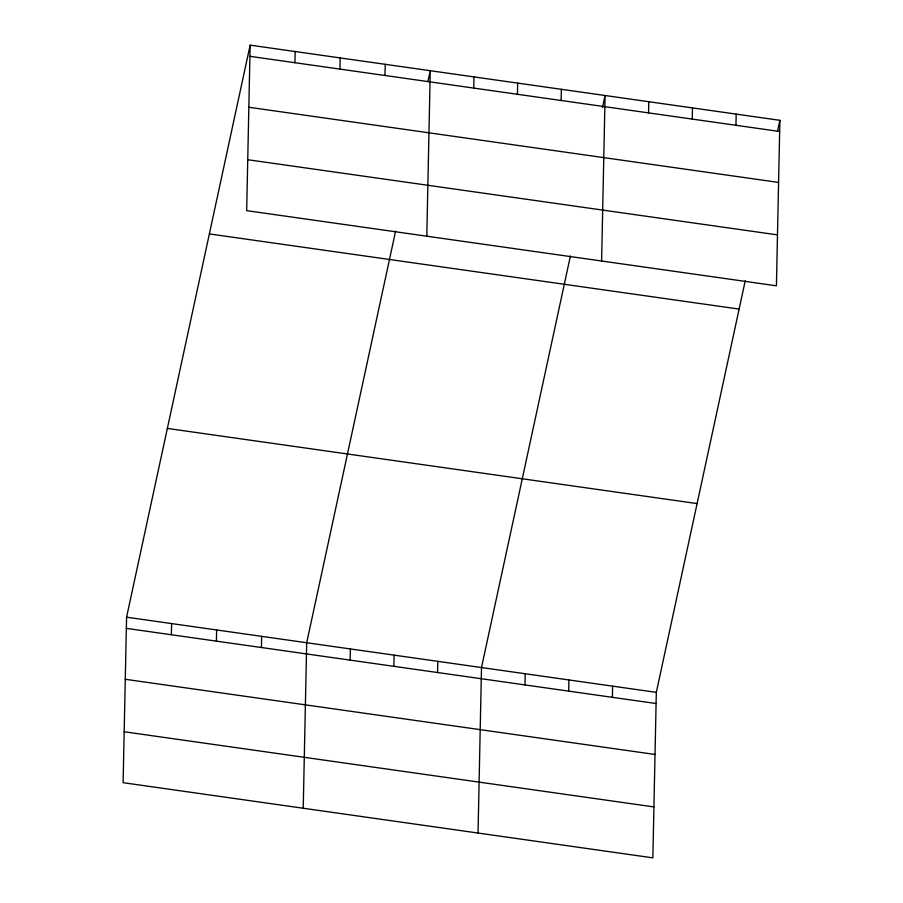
<?xml version="1.0" encoding="UTF-8"?>
<svg xmlns="http://www.w3.org/2000/svg" width="903" height="903" viewBox="0 0 903 903"><rect width="100%" height="100%" fill="white"/><g stroke="black" fill="none" stroke-linecap="round" stroke-linejoin="round"><path stroke-width="1.35" d="M250.142 45.15L246.677 210.647L776.422 285.811L779.887 120.313L250.142 45.15L126.578 617.189L123.113 782.687L652.858 857.85L656.323 692.353L745.235 280.777M171.367 634.753L171.604 623.578M216.404 641.141L216.63 629.967M261.43 647.53L261.667 636.355M294.942 62.713L295.168 51.539M303.227 808.241L306.693 642.744L395.593 231.168M339.968 69.102L340.205 57.927M350.161 660.116L350.398 648.941M384.994 75.491L385.231 64.316M393.866 666.324L394.103 655.149M426.792 236.202L430.257 70.705L427.932 81.496M437.571 672.521L437.797 661.346M473.725 88.088L473.962 76.902M478.037 833.04L481.502 667.543L570.414 255.967M517.43 94.284L517.667 83.11M524.982 684.925L525.207 673.751M561.135 100.481L561.373 89.307M568.676 691.122L568.913 679.948M601.612 261.012L605.078 95.515L602.448 107.649M612.381 697.33L612.618 686.156M648.546 112.886L648.783 101.712M692.251 119.083L692.477 107.908M735.956 125.291L736.182 114.117M777.562 131.104L779.887 120.313M249.905 56.325L779.661 131.488M248.844 107.254L778.589 182.417M247.738 159.718L777.494 234.882M209.372 233.922L739.117 309.086M167.348 428.417L697.105 503.581M126.578 617.189L656.323 692.353M126.341 628.364L656.086 703.527M125.28 679.293L655.025 754.456M124.174 731.757L653.919 806.921"/></g></svg>
